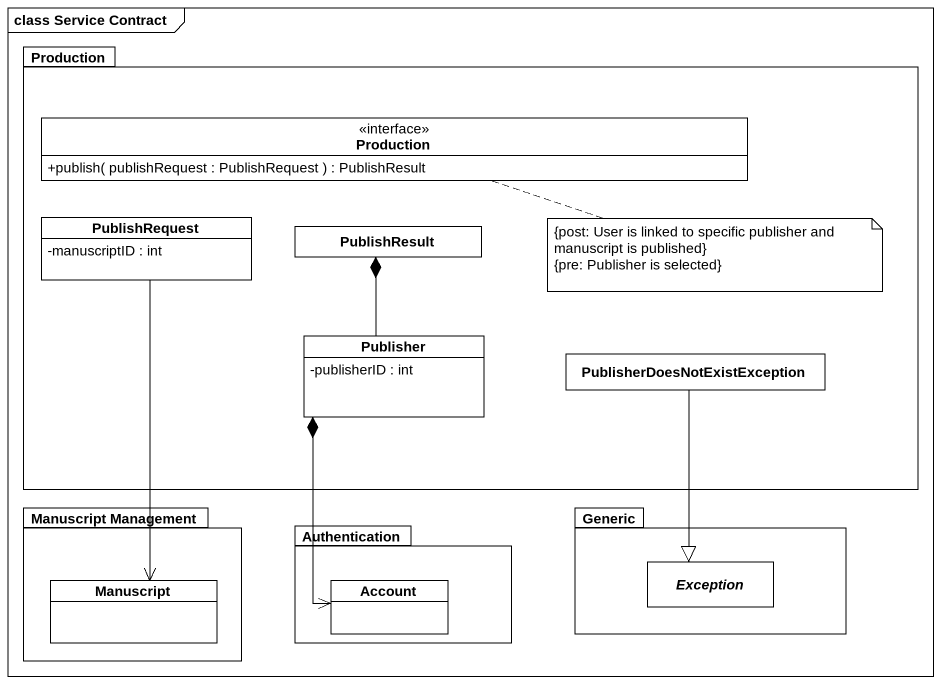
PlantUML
@startuml
mainframe class Service Contract
hide circle
hide empty members
skinparam classAttributeIconSize 0
package Production {
  interface "Production" as Production_2 {
    +publish( publishRequest : PublishRequest ) : PublishResult
  }
  class PublishRequest {
    -manuscriptID : int
  }
  class PublishResult
  class Publisher {
    -publisherID : int
  }
  class "PublisherDoesNotExistException" as PublisherDoesNotExistExcepti
}
package "Manuscript Management" as Manuscript_Management {
  class Manuscript
}
package Authentication {
  class Account
}
package Generic {
  abstract class "Exception" as Exception_
}
PublishRequest --> Manuscript
PublishResult *-- Publisher
Publisher *--> Account
PublisherDoesNotExistExcepti --|> Exception_
note right of Production_2
  {post: User is linked to specific publisher and manuscript is published}
  {pre: Publisher is selected}
end note
@enduml
